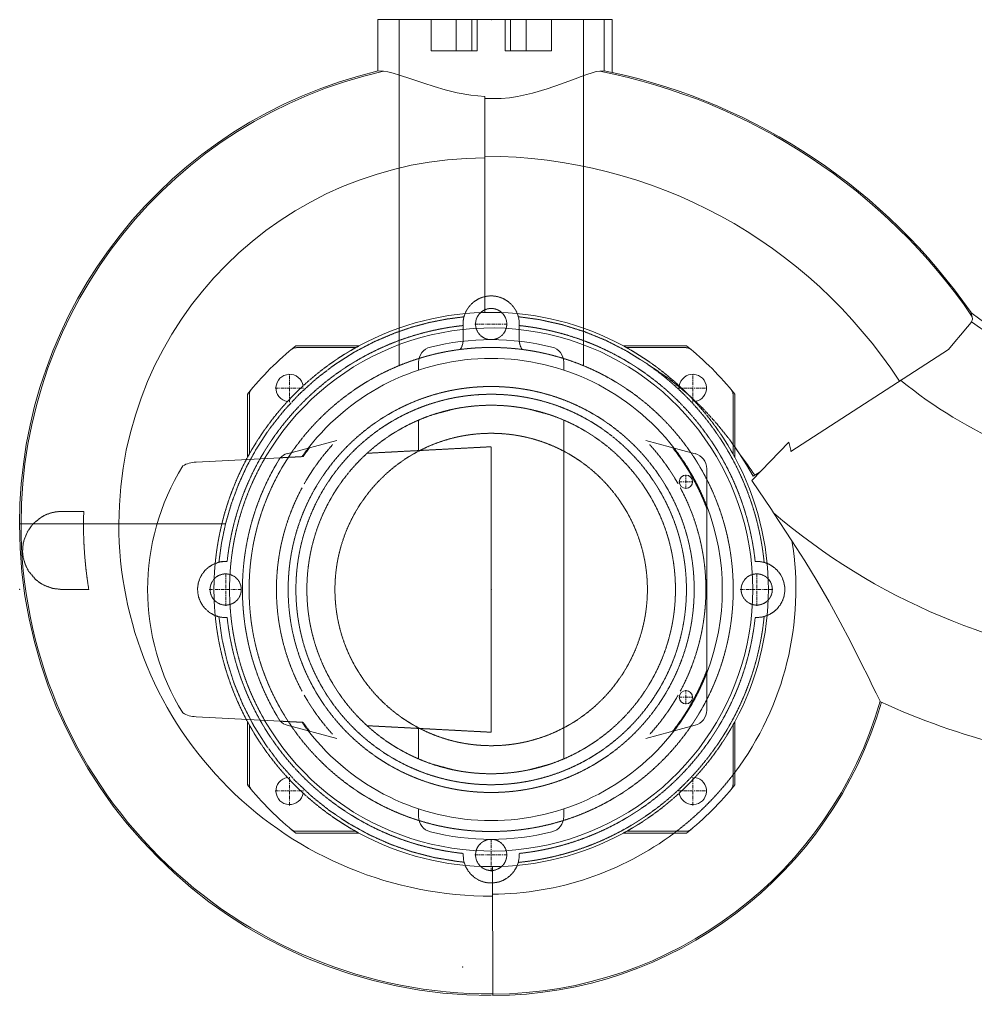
# Model space of a CAD drawing. Header units: millimetres. Extents: x 842 to 5141, y 625 to 3919.
# Drawn here: x 842 to 2001, y 2696 to 3879 of the extents above; entities that cross this region are included whole.
import ezdxf

# ---------------------------------------------------------------- set-up
doc = ezdxf.new("R2010")
doc.units = ezdxf.units.MM
doc.linetypes.add('CENTER', pattern=[7, 4, -1, 1, -1])
doc.linetypes.add('DASHED', pattern=[0.75, 0.5, -0.25])
for name, color, linetype, lineweight in [('2d ConnectionPoints', 7, 'Continuous', 50), ('AM_0', 7, 'Continuous', 50), ('AM_4', 3, 'Continuous', 25), ('AM_7', 4, 'CENTER', 20), ('AM_9', 6, 'DASHED', 25)]:
    doc.layers.add(name, color=color, linetype=linetype, lineweight=lineweight)

msp = doc.modelspace()

# ---------------------------------------------------------------- linework, layer by layer
at = {"layer": '2d ConnectionPoints', "lineweight": 13}
for p in [(1413.8, 3879.3), (842.3, 3188.5), (1413.8, 3188.5, 198.7), (1413.8, 3188.5, 478.8), (1413.8, 3188.5, -335), (1413.8, 3188.5, 198.7), (1413.8, 3188.5), (1413.8, 3188.5, -278.2), (1379.2, 2730.9)]:
    msp.add_point(p, dxfattribs=at)
at = {"layer": 'AM_0', "lineweight": 13}
for p, q in [((1276.6, 3879.3), (1276.6, 3816.9)), ((1276.6, 3879.3), (1560.5, 3879.3)), ((1340.9, 3879.3), (1340.9, 3841.4)), ((1371.3, 3841.4), (1371.3, 3879.3)), ((1396.8, 3841.4), (1396.8, 3879.3)), ((1430.9, 3841.4), (1430.9, 3879.3)), ((1456.4, 3841.4), (1456.4, 3879.3)), ((1486.8, 3841.4), (1486.8, 3879.3)), ((1550.7, 3817.2), (1550.7, 3879.3)), ((1560.5, 3815.2), (1560.5, 3879.3)), ((1340.9, 3841.4), (1396.8, 3841.4)), ((1430.9, 3841.4), (1486.8, 3841.4)), ((1276.6, 3816.9), (1283.4, 3816.5)), ((1545.4, 3816.8), (1550.7, 3817.2)), ((1550.7, 3817.2), (1560.5, 3815.2)), ((1406.3, 3785.8), (1406.3, 3524.4)), ((1995.1, 3524.3), (1996.8, 3519.1)), ((1253.6, 3483.7), (1177, 3483.7)), ((1650.7, 3483.7), (1574.1, 3483.7)), ((1968, 3479.5), (1777.1, 3355.6)), ((1325.8, 3463.9), (1325.8, 3454.4)), ((1501.8, 3454.4), (1501.8, 3463.9)), ((1118.6, 3425.4), (1118.6, 3348.8)), ((1709.1, 3348.8), (1709.1, 3425.4)), ((1226.6, 3369.2), (1166.7, 3353.1)), ((1661, 3353.1), (1601.1, 3369.2)), ((1709.1, 3361.2), (1714.9, 3352.8)), ((1774.4, 3367.2), (1729.5, 3320.7)), ((1158.1, 3348.1), (1056.2, 3342.8)), ((1675, 3042.2), (1675, 3334.9)), ((1739.7, 3331.2), (1731.1, 3325.7)), ((1755.9, 3281.4), (1778.3, 3247.4)), ((1885.2, 3053), (1885.7, 3052.4)), ((1056.2, 3034.3), (1158.1, 3028.9)), ((1118.6, 3028.3), (1118.6, 2951.7)), ((1709.1, 2951.7), (1709.1, 3028.3)), ((1166.7, 3023.9), (1226.6, 3007.9)), ((1601.1, 3007.9), (1661, 3023.9)), ((1325.8, 2922.6), (1325.8, 2913.2)), ((1501.8, 2913.2), (1501.8, 2922.6)), ((1177, 2893.3), (1253.6, 2893.3)), ((1574.1, 2893.3), (1650.7, 2893.3)), ((1415.3, 2852.6), (1415.8, 2696.5))]:
    msp.add_line(p, q, dxfattribs=at)
for points in [[(1283.4, 3816.5), (1288.5, 3815.9), (1295, 3814.3), (1302.8, 3812), (1316.3, 3807.6), (1332.1, 3802.2), (1344.7, 3798.2), (1358.2, 3794.2), (1372.4, 3790.6), (1389.1, 3787.6), (1406.3, 3785.8)], [(1406.3, 3783.5), (1425.9, 3783.5), (1435.9, 3784.4), (1445.8, 3785.9), (1464, 3790), (1481.5, 3795.2), (1499.2, 3801.5), (1515.4, 3807.5), (1523, 3810.3), (1529.8, 3812.8), (1536, 3814.8), (1541.2, 3816.1), (1545.4, 3816.8)], [(1995.9, 3513), (1993.6, 3510), (1990.6, 3506.3), (1986.9, 3501.8), (1982.5, 3496.6), (1975.7, 3488.6), (1968, 3479.5)], [(1996.8, 3519.1), (1997.1, 3516), (1995.9, 3513)], [(1777.1, 3355.6), (1776.9, 3357.4), (1774.4, 3367.2)], [(1714.9, 3352.8), (1723.3, 3339.4), (1731.1, 3325.7)], [(1729.5, 3320.7), (1753.3, 3285.4), (1755.9, 3281.4)], [(1778.3, 3247.4), (1794, 3223.2), (1808.9, 3198.6), (1823.2, 3173.6), (1836.7, 3148.8), (1849, 3125.3), (1854.9, 3113.9), (1860.5, 3102.9), (1864.7, 3094.3), (1868.8, 3086.2), (1872.5, 3078.5), (1876, 3071.5), (1880.2, 3062.8), (1883.4, 3056.4), (1885.2, 3053)]]:
    msp.add_lwpolyline(points, dxfattribs=at)
for centre in [(1649.8, 3319.1), (1649.8, 3057.9)]:
    msp.add_circle(centre, 8.04, dxfattribs=at)
for centre, radius, start, end in [((1406.3, 3268), 564, 103.2795, 180), ((1406.3, 3114.7), 717.3, 34.8129, 77.591), ((1413.8, 3188.5), 335.9, 61.5067, 118.4933), ((2259.8, 3869.8), 435.3, 232.5584, 260.7853), ((1413.8, 3188.5), 317, 210.0215, 149.9785), ((1413.8, 3188.5), 302.8, 75.9166, 104.0834), ((1413.8, 3188.5), 378.5, 128.7394, 141.2606), ((1344.8, 3463.9), 18.9, 104.0834, 180), ((1482.9, 3463.9), 18.9, 0, 75.9166), ((1413.8, 3188.5), 378.5, 38.7394, 51.2606), ((1413.8, 3188.5), 280.1, 37.7579, 142.2421), ((1169.6, 3432.7), 16.6, 9.015, 260.985), ((1658.1, 3432.7), 16.6, 279.015, 170.985), ((1413.8, 3188.5), 335.9, 132.7139, 137.2861), ((1413.8, 3188.5), 335.9, 42.7139, 47.2861), ((1413.8, 3188.5), 335.9, 151.5067, 152.0525), ((1171.6, 3334.9), 18.9, 105, 135.6078), ((1656.1, 3334.9), 18.9, 0, 75), ((1413.8, 3188.5), 335.9, 331.5067, 28.4933), ((1281.4, 3188.5), 283.9, 148.1838, 211.8162), ((1056.2, 3312.5), 30.3, 90, 121.9273), ((1413.8, 3188.5), 280.1, 338.8172, 21.1828), ((1413.8, 3268), 571.5, 180, 270), ((1413.8, 3188.5), 492.1, 270.2323, 343.8942), ((2259.8, 3869.8), 899, 245.4103, 265.5529), ((1656.1, 3042.2), 18.9, 285, 0), ((1056.2, 3064.6), 30.3, 238.0727, 270), ((1413.8, 3188.5), 335.9, 207.9475, 208.4933), ((1171.6, 3042.2), 18.9, 224.3922, 255), ((1413.8, 3188.5), 280.1, 217.7579, 322.2421), ((1169.6, 2944.3), 16.6, 99.015, 350.985), ((1413.8, 3188.5), 335.9, 222.7139, 227.2861), ((1658.1, 2944.3), 16.6, 189.015, 80.985), ((1413.8, 3188.5), 335.9, 312.7139, 317.2861), ((1413.8, 3188.5), 378.5, 218.7394, 231.2606), ((1413.8, 3188.5), 378.5, 308.7394, 321.2606), ((1344.8, 2913.2), 18.9, 180, 255.9166), ((1482.9, 2913.2), 18.9, 284.0834, 0), ((1413.8, 3188.5), 335.9, 241.5067, 298.4933), ((1413.8, 3188.5), 302.8, 255.9166, 284.0834)]:
    msp.add_arc(centre, radius, start, end, dxfattribs=at)
at = {"layer": 'AM_4', "lineweight": 13}
for p, q in [((1390.4, 3841.4), (1390.4, 3879.3)), ((1437.3, 3841.4), (1437.3, 3879.3)), ((1008.8, 3268), (842.3, 3268))]:
    msp.add_line(p, q, dxfattribs=at)
for centre, radius, start, end in [((1406.3, 3268), 562.1, 102.6284, 180), ((1406.3, 3114.7), 715.7, 34.4035, 78.789), ((1406.3, 3268), 443.6, 90, 180), ((1406.3, 3114.7), 598.8, 33, 90), ((2259.8, 3869.8), 443.8, 233.5096, 260.9638), ((2259.8, 3869.8), 552.5, 230.7496, 262.752), ((1406.3, 3114.7), 389.7, 33, 37.6469), ((2259.8, 3869.8), 774.7, 229.4213, 264.838), ((1413.8, 3268), 569.7, 180, 270.2), ((1413.8, 3268), 451.2, 180, 270.2), ((1413.8, 3188.5), 369.2, 323.0939, 9.174), ((1413.8, 3188.5), 490.4, 270.2324, 343.9629), ((1413.8, 3188.5), 369.2, 270.2431, 306.9061)]:
    msp.add_arc(centre, radius, start, end, dxfattribs=at)
at = {"layer": 'AM_7', "lineweight": 13}
for p, q in [((1394, 3510.2), (1433.7, 3510.2)), ((1169.6, 3415.4), (1169.6, 3450.1)), ((1658.1, 3415.4), (1658.1, 3450.1)), ((1152.2, 3432.7), (1187, 3432.7)), ((1640.7, 3432.7), (1675.5, 3432.7)), ((1649.8, 3310.7), (1649.8, 3327.5)), ((1641.4, 3319.1), (1658.2, 3319.1)), ((1092.1, 3168.6), (1092.1, 3208.4)), ((1735.6, 3168.6), (1735.6, 3208.4)), ((1072.2, 3188.5), (1112, 3188.5)), ((1715.7, 3188.5), (1755.4, 3188.5)), ((1649.8, 3049.5), (1649.8, 3066.4)), ((1641.4, 3057.9), (1658.2, 3057.9)), ((1169.6, 2926.9), (1169.6, 2961.7)), ((1658.1, 2926.9), (1658.1, 2961.7)), ((1152.2, 2944.3), (1187, 2944.3)), ((1640.7, 2944.3), (1675.5, 2944.3)), ((1413.8, 2846.9), (1413.8, 2886.7)), ((1394, 2866.8), (1433.7, 2866.8))]:
    msp.add_line(p, q, dxfattribs=at)
at = {"layer": 'AM_9', "lineweight": 13}
for p, q in [((1302.2, 3879.3), (1302.2, 3459.9)), ((1525.5, 3459.9), (1525.5, 3879.3)), ((1379.8, 3508.4), (1379.8, 3490.5)), ((1447.9, 3490.5), (1447.9, 3508.4)), ((1249.7, 3481.6), (1177.7, 3481.6)), ((1650, 3481.6), (1578, 3481.6)), ((1909.2, 3441.3), (1910.2, 3442)), ((1120.8, 3424.7), (1120.8, 3352.7)), ((1706.9, 3352.7), (1706.9, 3424.7)), ((1368, 3407.1), (1344.2, 3400.7)), ((1483.4, 3400.7), (1459.7, 3407.1)), ((1325.8, 3393.8), (1325.8, 3356.9)), ((1501.8, 2983.3), (1501.8, 3393.8)), ((1413.8, 3361.5), (1263.5, 3353.6)), ((1413.8, 3015.5), (1413.8, 3361.5)), ((1706.9, 3364.4), (1709.1, 3361.2)), ((1185.9, 3349.6), (1158.1, 3348.1)), ((893.4, 3283.1), (920.1, 3283.1)), ((1008.8, 3268), (1091.9, 3268)), ((926.3, 3188.5), (893.4, 3188.5)), ((1158.1, 3028.9), (1185.9, 3027.5)), ((1120.8, 3024.3), (1120.8, 2952.4)), ((1263.5, 3023.4), (1413.8, 3015.5)), ((1325.8, 3020.1), (1325.8, 2983.3)), ((1706.9, 2952.4), (1706.9, 3024.3)), ((1344.2, 2976.3), (1368, 2969.9)), ((1459.7, 2969.9), (1483.4, 2976.3)), ((1177.7, 2895.4), (1249.7, 2895.4)), ((1578, 2895.4), (1650, 2895.4)), ((1415.4, 2819.3), (1415.4, 2817.7))]:
    msp.add_line(p, q, dxfattribs=at)
for points in [[(1380.9, 3519), (1359.8, 3516.2), (1338.9, 3512.1), (1317.9, 3506.5), (1297.4, 3499.5), (1272.1, 3488.8), (1247.8, 3476.1), (1224, 3460.9), (1201.6, 3443.7), (1181.2, 3425.2), (1162.5, 3405.1), (1144.9, 3382.8), (1129.4, 3359.1), (1117.6, 3337.7), (1107.5, 3315.5), (1098.8, 3292), (1091.9, 3268)], [(1601.7, 3462.7), (1577.2, 3477.9), (1552.6, 3490.5), (1526.8, 3501), (1499.7, 3509.5), (1471.7, 3515.7), (1446.7, 3519.1)], [(1651.4, 3425.8), (1628.9, 3444.2), (1601.7, 3462.7)], [(1714.9, 3352.8), (1701.6, 3371.6), (1687, 3389.7), (1671.2, 3407.1), (1654.2, 3423.4), (1651.4, 3425.8)], [(858.7, 3268), (868.4, 3276), (874.4, 3279.2), (881.2, 3281.6), (887.1, 3282.7), (893.4, 3283.1)], [(893.4, 3188.5), (882.6, 3189.8), (872.8, 3193.3), (866.9, 3196.6), (861.8, 3200.6), (853.3, 3210.6), (849.8, 3217.5), (847.5, 3224.4), (846.8, 3227.4), (846.3, 3231), (846.1, 3233.5), (846.1, 3236), (846.2, 3239.6), (846.9, 3244.6), (847.9, 3248.8), (852.2, 3259), (858.7, 3268)], [(1091.9, 3268), (1087.1, 3245), (1083.9, 3221.6)], [(1083.9, 3155.4), (1082.6, 3155.8), (1077.3, 3157.8), (1072.3, 3160.8), (1068, 3164.5), (1064.2, 3168.9), (1061.4, 3173.8), (1059.3, 3179.3), (1058.2, 3184.8), (1058.1, 3190.6), (1058.9, 3196.2), (1060.7, 3201.8), (1063.4, 3206.8), (1066.9, 3211.4), (1071, 3215.3), (1075.9, 3218.5), (1083.9, 3221.6)], [(1093.9, 3222.5), (1086.3, 3222.1), (1083.9, 3221.6)], [(1744.6, 3221.4), (1738.5, 3222.5), (1733.8, 3222.5)], [(1744.6, 3221.4), (1745.2, 3221.2), (1750.6, 3219.1), (1755.5, 3216.1), (1759.9, 3212.3), (1763.6, 3207.9), (1766.5, 3202.9), (1768.4, 3197.4), (1769.5, 3191.8), (1769.6, 3186.1), (1768.7, 3180.5), (1766.9, 3175.1), (1764.2, 3170.1), (1760.8, 3165.6), (1756.6, 3161.7), (1751.9, 3158.6), (1744.6, 3155.7)], [(1083.9, 3155.4), (1088.7, 3154.6), (1093.9, 3154.5)], [(1083.9, 3155.4), (1087.7, 3128.4), (1093.8, 3101.7), (1102.2, 3074.9), (1113, 3048.8), (1125.6, 3024.3), (1140.3, 3000.8), (1157.2, 2978.1), (1176.2, 2956.8), (1196.2, 2937.9), (1217.8, 2920.6), (1241.3, 2904.9), (1266.3, 2891.1), (1291.3, 2879.9), (1317.4, 2870.7), (1344.8, 2863.6), (1372.9, 2858.9), (1380.9, 2858)], [(1733.8, 3154.5), (1741.4, 3154.9), (1744.6, 3155.7)], [(1379.8, 2868.6), (1380.3, 2861), (1380.9, 2858)], [(1446.7, 2857.8), (1447.7, 2863.3), (1447.9, 2868.6)], [(1415.4, 2832.8), (1409.8, 2833), (1404.2, 2834.1), (1399, 2836.1), (1394.1, 2839.1), (1389.8, 2842.7), (1386.1, 2847.1), (1383.2, 2851.9), (1381.1, 2857.4), (1380.9, 2858)], [(1446.7, 2857.8), (1446.5, 2857.2), (1444.5, 2851.8), (1441.4, 2846.8), (1437.7, 2842.5), (1433.2, 2838.8), (1428.3, 2835.9), (1422.8, 2833.9), (1415.4, 2832.8)]]:
    msp.add_lwpolyline(points, dxfattribs=at)
for centre, radius in [((1413.8, 3510.2), 18.9), ((1413.8, 3188.5), 293.3), ((1413.8, 3188.5), 246), ((1413.8, 3188.5), 236.6), ((1413.8, 3188.5), 223.3), ((1413.8, 3188.5), 189.3), ((1092.1, 3188.5), 18.9), ((1735.6, 3188.5), 18.9), ((1413.8, 2866.8), 18.9)]:
    msp.add_circle(centre, radius, dxfattribs=at)
for centre, radius, start, end in [((1413.8, 3510.2), 34.1, 356.9653, 183.0347), ((1413.8, 3188.5), 321.7, 96.0694, 173.9306), ((1413.8, 3188.5), 321.7, 6.0694, 83.9306), ((1360.9, 3490.5), 18.9, 324.24, 0), ((1466.8, 3490.5), 18.9, 180, 215.76), ((1177.7, 3472.1), 9.46, 90, 129.7819), ((1413.8, 3188.5), 335.9, 118.4933, 132.7139), ((1413.8, 3188.5), 335.9, 47.2861, 61.5067), ((1650, 3472.1), 9.46, 50.2181, 90), ((1413.8, 3188.5), 332.4, 5.6724, 55.5916), ((1130.2, 3424.7), 9.46, 140.2181, 180), ((1697.4, 3424.7), 9.46, 0, 39.7819), ((1413.8, 3188.5), 335.9, 137.2861, 151.5067), ((1413.8, 3188.5), 335.9, 28.4933, 42.7139), ((1413.8, 3188.5), 280.1, 142.2421, 144.9204), ((1413.8, 3188.5), 279.1, 141.9742, 144.7612), ((1413.8, 3188.5), 260.2, 137.5764, 150.4709), ((1413.8, 3188.5), 260.2, 29.5291, 42.4236), ((1413.8, 3188.5), 279.1, 20.6527, 38.0258), ((1413.8, 3188.5), 280.1, 21.1828, 37.7579), ((1413.8, 3188.5), 301.4, 148.0253, 211.9747), ((1413.8, 3188.5), 335.9, 152.0525, 207.9475), ((1413.8, 3188.5), 317, 149.9785, 210.0215), ((1413.8, 3188.5), 260.2, 151.7317, 208.2683), ((1413.8, 3188.5), 260.2, 331.7317, 28.2683), ((1406.3, 3268), 486.4, 178.2163, 180), ((1413.8, 3268), 494, 180, 189.2598), ((1092.1, 3188.5), 34.1, 86.9653, 105.1439), ((1092.1, 3188.5), 34.1, 241.0989, 258.3303), ((1413.8, 3188.5), 321.7, 186.0694, 263.9306), ((1413.8, 3188.5), 332.4, 275.6724, 354.3276), ((1413.8, 3188.5), 321.7, 276.0694, 353.9306), ((1413.8, 3188.5), 279.1, 321.9742, 339.3473), ((1413.8, 3188.5), 280.1, 322.2421, 338.8172), ((1413.8, 3188.5), 260.2, 209.5291, 222.4236), ((1413.8, 3188.5), 260.2, 317.5764, 330.4709), ((1413.8, 3188.5), 335.9, 208.4933, 222.7139), ((1413.8, 3188.5), 335.9, 317.2861, 331.5067), ((1413.8, 3188.5), 280.1, 215.0796, 217.7579), ((1413.8, 3188.5), 279.1, 215.2388, 218.0258), ((1413.8, 3188.5), 369.2, 306.9061, 323.0939), ((1130.2, 2952.4), 9.46, 180, 219.7819), ((1697.4, 2952.4), 9.46, 320.2181, 0), ((1413.8, 3188.5), 335.9, 227.2861, 241.5067), ((1413.8, 3188.5), 335.9, 298.4933, 312.7139), ((1177.7, 2904.9), 9.46, 230.2181, 270), ((1650, 2904.9), 9.46, 270, 309.7819)]:
    msp.add_arc(centre, radius, start, end, dxfattribs=at)

doc.saveas('drawing.dxf')
